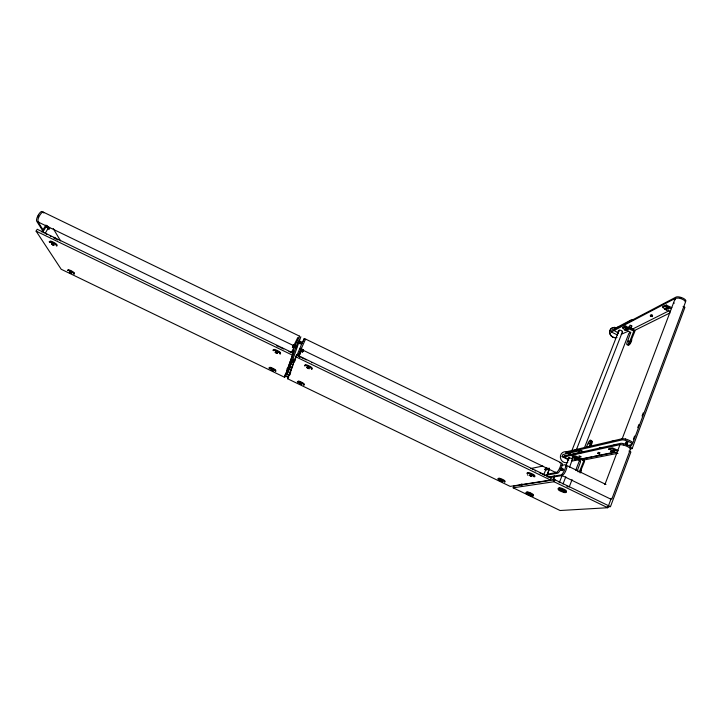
<?xml version="1.0" encoding="UTF-8"?>
<svg xmlns="http://www.w3.org/2000/svg" width="722" height="722" viewBox="0 0 722 722"><rect width="100%" height="100%" fill="white"/><g stroke="black" fill="none" stroke-linecap="round" stroke-linejoin="round"><path stroke-width="1.08" d="M521.302 483.939L521.302 484.363A1.661 1.552 68.5 0 0 521.898 485.491M522.187 484.101L522.322 484.633M38.338 222.105L294.729 346.181L299.585 336.172L43.257 212.097L42.047 212.53A5.586 1.769 -62.5 0 0 38.031 219.226L37.968 221.825L42.995 229.776M611.841 499.037L630.496 449.147L630.189 448.335A5.731 1.263 21.6 0 0 623.239 444.969M632.337 443.389L632.427 442.36A5.713 1.291 21.5 0 0 625.487 438.994M566.797 452.324L566.156 451.828L622.544 438.642L625.478 438.994M299.585 336.172L299.395 336.723M301.426 344.385L304.314 338.465L303.123 341.677M302.374 342.463L296.823 355.549M562.456 470.32C562.673 472.26 564.351 467.062 562.763 469.526M632.725 443.182L685.368 302.419L685.205 301.3A5.469 1.976 18.7 0 0 678.572 298.069L675.566 298.249L611.254 331.967L617.536 335.017M548.801 468.154L547.845 469.86L547.881 469.056M546.13 469.616L546.157 470.175L546.996 468.957M556.788 472.396L558.106 470.924A5.559 1.507 -65.5 0 0 560.949 463.714L560.669 462.549L305.568 339.069L305.361 339.611M54.321 237.881L54.285 237.357L53.627 237.998M276.3 352.995L275.723 352.48L276.607 352.237L276.3 352.995L276.95 353.229L275.723 352.48M275.687 352.625L275.957 352.002M560.344 469.011L560.335 469.814L561.319 467.874A5.559 1.516 -65.5 0 0 561.517 463.082M294.738 346.091L292.266 353.13M292.726 346.398L293.466 344.827M293.628 347.968L294.242 346.641M284.648 377.317L293.204 353.121L37.219 229.262L36.1 231.13L61.189 269.252L284.648 377.317L293.204 353.121M578.277 471.854L577.97 471.791M55.423 238.693L55.359 237.944L54.809 238.576M289.071 375.602L286.941 374.574L289.874 366.216L293.276 359.294L292.581 361.235M291.571 363.058L300.848 336.786L296.002 346.695L286.688 373.59L289.919 367.065M577.239 470.897L580.497 462.017L580.028 461.051M589.323 446.277L590.65 442.523A3.754 1.092 -65 0 0 590.406 440.122A3.754 1.092 -65 0 0 588.06 443.155L586.472 446.945M590.136 446.674L591.462 442.92A3.754 1.092 -65 0 0 590.695 440.817M535.417 471.123L535.273 470.374M287.645 378.761L296.634 354.782L551.391 478.054L550.597 480.076L510.165 486.384L287.645 378.761L296.634 354.782M289.45 374.574L292.103 367.327M290.776 371.947L289.648 375.025L289.874 374.592M294.558 361.695L295.695 358.626M607.13 506.853L610.478 506.645L630.884 452.008L628.952 451.07M629.99 449.039L632.156 448.606L684.925 307.328L683.084 306.426M610.478 506.645L554.803 479.706L513.865 486.05L513.152 487.819L560.082 510.517L607.753 507.728L611.263 498.342M631.416 444.508L630.225 447.667L632.156 448.606M633.384 439.238L634.566 436.07M637.725 427.641L638.907 424.482M642.066 416.043L643.248 412.885M298.321 355.377L305.568 339.069M604.892 484.597L619.927 444.788A5.731 1.263 21.6 0 1 620.297 444.59L623.23 444.96M622.165 438.85L675.133 298.637M301.625 350.648L302.347 349.15A90.512 1.354 -64 0 0 299.242 355.441C298.646 357.255 300.821 355.684 299.612 357.029M299.215 355.72L300.406 352.616M303.177 350.802C303.781 349.502 302.058 352.905 303.556 349.854M548.043 473.858L546.807 476.358M569.243 486.908L572.077 479.625M575.705 470.266L579.351 460.907M584.17 448.497L628.916 333.275L630.92 332.282M562.989 484.038L565.822 476.782M569.468 467.459L572.546 458.894L569.107 457.649L566.292 464.842M576.364 449.788L622.535 331.588M562.212 491.005C559.595 490.003 563.647 492.097 562.212 491.005L562.402 490.509M559.451 482.296L562.267 475.103M571.941 450.447L619.007 330.351M546.202 469.372L546.437 468.849M568.629 459.842L562.095 456.683L562.934 454.553L580.434 450.573L583.99 451.963M611.254 331.967L612.03 329.999L631.317 319.846A1.525 0.505 20.1 0 1 632.941 320.117L633.14 320.216M554.135 478.776L554.857 480.121M513.152 487.819L554.009 481.727L554.803 479.706M545.462 475.572L546.482 475.067M528.739 494.597L528.919 494.146C532.322 495.761 526.87 494.047 530.083 495.121M528.946 494.57L529.127 494.119L530.264 494.669M530.309 475.888L530.508 475.392C533.305 476.827 527.674 474.841 531.293 476.132M530.787 475.798L531.491 475.627M531.058 476.168L531.257 475.672M295.984 348.546L296.841 346.497M292.383 360.269L289.721 365.792M550.372 478.018L550.706 477.188M500.436 480.906L500.626 480.464C504.001 482.07 498.586 480.365 501.772 481.421M500.635 480.87L500.815 480.428L501.952 480.969M579.504 471.412L583.593 461.412L583.114 460.437A83.057 15.27 23 0 0 575.01 456.665L572.041 456.891L572.411 457.225M579.919 472.775L584.405 461.809A1.634 1.507 63.5 0 0 583.547 459.661L581.986 458.921A83.03 15.333 22.9 0 0 580.524 458.226M298.005 342.616L298.755 341.154M289.486 366.117L292.383 360.269M626.488 329.485L625.369 328.709L624.945 329.124M292.518 361.126L292.798 360.468L289.937 366.379M302.852 351.244L303.087 350.748M292.184 367.155L292.771 365.91M299.747 349.069L299.991 348.564L299.738 349.114M546.888 467.946L546.626 469.264L547.357 468.298M289.152 368.256L288.908 368.725L289.468 367.579L287.627 371.469L289.946 366.821M293.448 344.99L292.789 346.307M299.82 356.677L299.594 357.137M291.535 363.193L291.914 362.417M289.648 368.482L290.018 367.715M301.724 350.612L301.255 351.632L301.48 351.199M302.942 351.208L302.473 352.219L303.186 350.721M300.478 384.014C302.247 385.133 298.511 383.328 300.478 384.014L300.099 383.355M48.726 226.834L47.742 227.791L48.194 226.446M290.226 365.142C290.84 363.762 289.549 366.902 290.289 365.061M303.33 350.233L303.574 349.746M303.312 350.36L303.069 350.847M286.941 374.574L288.331 371.758M291.553 351.713L290.65 352.246M293.258 350.567L292.157 352.67M286.887 369.068L287.13 368.572M272.032 370.251C273.846 371.397 270.109 369.592 272.032 370.251L272.248 369.817M289.224 368.049L289.982 366.523M290.054 367.363L288.042 371.613L288.313 371.153M288.908 369.989L289.269 369.249M294.693 345.423L293.953 346.993L294.188 346.569M290.425 365.449L290.767 364.763M296.823 346.524L296.029 348.455M301.173 348.257L300.713 349.078L555.868 472.558M560.57 468.47L561.319 467.874A5.559 1.516 -65.5 0 1 557.51 473.253L546.437 475.184M52.056 244.433C51.298 243.115 54.737 246.283 51.912 244.198M52.471 244.397L52.183 243.738M52.76 244.857L52.327 243.973M613.971 330.432L618.077 332.797M47.111 225.634L46.56 227.277L47.228 226.744M612.545 450.97C617.969 453.452 608.772 448.795 612.31 450.925M48.067 228.567L47.508 228.811L48.248 227.096M630.144 320.559L629.936 320.785A3.339 1.11 20.1 0 0 629.936 321.091M680.088 297.816L681.144 297.816M572.708 459.165L572.059 459.183M38.654 214.858L37.869 216.889M628.348 331.181L621.263 334.295M632.607 329.042L668.897 310.839M625.423 329.674A94.871 32.887 19.2 0 0 630.098 332.057L630.559 332.959L626.985 342.797A3.637 1.02 -63 0 0 627.382 344.701A3.637 1.02 -63 0 0 629.764 341.479L633.943 330.784L670.043 312.888M547.944 474.11L556.788 472.396M550.597 477.441L562.221 475.536L564.099 473.822A5.559 1.552 -65.5 0 0 566.923 466.602L566.21 465.356A5.559 1.552 -65.5 0 0 565.669 465.618M611.372 441.494L614.088 440.88M673.969 302.825L674.077 303.439M576.86 449.526L574.784 450.176M562.095 456.683L579.558 452.811L580.804 453.109M620.297 444.59L564.171 456.918L568.521 459.228M627.508 445.564L631.867 444.635A5.722 1.291 21.6 0 0 629.115 441.792A5.722 1.291 21.6 0 0 622.075 439.897L565.732 452.902L566.373 453.398M530.86 468.506L542.836 466.051M583.286 458.524L591.968 456.755M594.143 456.313L613.691 452.351M579.152 459.643L572.6 460.97L571.445 460.645M582.212 459.021L615.198 452.351M582.654 460.257L616.823 453.479M561.644 465.392L564.965 464.742A5.559 1.543 -65.5 0 1 564.784 469.508A5.559 1.543 -65.5 0 1 560.967 474.932L547.836 477.116M666.677 308.998C668.003 308.294 663.735 307.401 665.431 308.664M652.246 315.631C653.699 315.324 650.17 313.953 650.865 315.117M627.86 328.627C629.521 328.158 624.918 327.165 627.165 328.438M530.381 495.382L528.305 494.326L530.381 495.382A3.935 0.596 23.6 0 1 529.379 494.985M53.049 242.709L53.599 242.926M631.335 326.389C634.078 326.335 628.248 324.07 630.062 325.911M580.813 457.017C582.825 456.809 576.544 454.986 579.829 456.674M529.605 493.063L530.526 493.487M619.034 331.317L618.014 331.236L618.348 331.876M618.447 332.815L617.328 332.815L618.348 333.672M668.139 307.771C671.036 308.348 666.55 305.767 667.417 307.428M577.14 458.226C579.279 458.425 574.026 456.71 576.896 458.136M501.393 479.399L502.178 479.76M605.316 484.281L605.948 484.471L566.617 465.437M627.093 442.595C629.927 443.29 624.891 440.808 626.29 442.234M626.272 444.779C629.07 445.492 624.133 442.992 625.469 444.418M569.297 458.371L568.178 458.172L568.927 458.777M568.656 459.995L567.537 459.788L568.611 460.546M614.052 450.411C617.129 451.277 611.814 448.687 613.529 450.176M666.668 304.982L662.877 306.318L663.166 306.796M70.088 272.113L70.603 272.302M277.185 352.751L275.921 352.146M530.264 493.478L529.578 493.144M625.685 326.813L622.49 327.887L622.815 328.293A94.871 32.887 19.2 0 0 624.765 329.331M616.227 444.553L615.586 444.436L616.218 444.833M598.908 452.676L600.036 452.902L598.24 452.324M276.914 350.973L277.456 351.235M666.343 305.821L662.561 307.148L662.85 307.626A106.991 40.288 17.5 0 0 664.989 308.781M625.983 326.046L625.135 325.911L622.924 327.409M601.182 447.983L599.477 447.577L599.955 448.037M71.108 271.255L71.812 271.707L71.153 271.454M278.358 346.506L279.423 346.993M280.488 347.49L283.683 348.979M632.391 328.943L634.512 330.162A1.552 1.408 52.4 0 1 634.737 331.66L630.55 341.858A3.637 1.029 -62.9 0 1 627.544 344.782M539.704 472.838L540.787 473.352M541.861 473.858L542.944 474.372M289.026 351.497L290.091 352.002M544.018 474.877L545.083 475.392M633.492 330.369L633.943 330.784M610.767 499.128L561.824 475.437A5.559 1.552 -65.5 0 0 562.221 475.527M36.1 231.13L292.248 355.071M295.677 356.731L550.597 480.076M554.009 481.727L607.753 507.728M575.696 458.244L574.586 458.145M43.744 232.809L43.13 231.509A90.764 25.369 -62.2 0 1 46.867 225.49M300.975 357.282L304.152 358.852M45.901 233.865L46.984 234.397M559.036 482.179L560.064 482.693M305.207 359.375L306.263 359.908M50.224 236.013L51.307 236.554M54.556 238.188L55.648 238.738M308.872 366.433L308.384 366.406M614.485 445.131L613.79 445.095M609.133 448.488L612.418 447.848A91.947 18.411 22.4 0 1 618.176 450.492M608.872 449.445L608.466 449.084L612.066 448.768A91.965 18.339 22.4 0 1 617.833 451.412M614.657 329.945L614.368 329.431L676 297.103A5.469 1.976 18.7 0 1 683.003 298.177A5.469 1.976 18.7 0 1 685.358 301.652M564.983 456.232L564.568 455.889L620.776 443.335A5.722 1.273 21.6 0 1 627.815 445.257A5.722 1.273 21.6 0 1 630.577 448.082M527.403 474.841L527.917 475.202M569.514 458.109L569.107 457.649M43.257 212.097L43.618 212.385A5.586 1.769 -62.5 0 1 43.789 212.999M42.706 230.67L36.696 221.212A5.586 1.769 -62.5 0 1 38.456 214.759A5.586 1.769 -62.5 0 1 42.354 211.772M53.247 228.558L60.612 240.913M303.484 384.086A3.375 0.541 25.8 0 0 304.034 383.752L303.141 383.075A3.375 0.541 25.8 0 0 299.431 381.297A3.375 0.541 25.8 0 0 298.303 381.469M305.902 365.576A3.745 0.668 25.8 0 1 306.327 364.827A3.745 0.668 25.8 0 1 310.668 366.776A3.745 0.668 25.8 0 1 311.733 368.193M528.378 473.343A3.836 0.65 23.4 0 1 528.928 472.63A3.836 0.65 23.4 0 1 533.702 474.652A3.836 0.65 23.4 0 1 533.973 475.717M498.306 479.273A3.917 0.596 23.8 0 1 499.218 478.848A3.439 0.532 23.8 0 1 499.606 478.271A3.439 0.532 23.8 0 1 503.875 480.103A3.439 0.532 23.8 0 1 504.236 481.042M591.571 441.304A3.303 0.966 -65 0 1 592.094 442.857A3.303 0.966 -65 0 1 590.343 446.476M631.299 339.322A3.204 0.902 -62.9 0 1 630.793 342.742A3.204 0.902 -62.9 0 1 628.42 344.782M50.332 241.572A3.917 0.641 28.6 0 1 53.699 242.357A3.917 0.641 28.6 0 1 56.686 244.966M68.761 270.452A3.502 0.523 28.1 0 1 69.159 269.902A3.502 0.523 28.1 0 1 73.139 271.905A3.502 0.523 28.1 0 1 74.104 273.142M274.017 349.98A3.745 0.668 26.2 0 1 275.407 349.737A3.745 0.668 26.2 0 1 279.703 351.912A3.745 0.668 26.2 0 1 279.784 352.905M269.929 367.742A3.375 0.541 26.1 0 1 272.799 368.283A3.375 0.541 26.1 0 1 275.533 370.431M559.568 488.406A3.872 0.641 23.1 0 1 560.29 487.819A3.872 0.641 23.1 0 1 564.884 489.697A3.872 0.641 23.1 0 1 565.741 490.933M580.912 469.553A3.339 0.984 -65.5 0 1 580.569 472.838M527.367 492.467A3.466 0.523 23.6 0 1 528.089 492.016A3.466 0.523 23.6 0 1 532.376 493.902A3.466 0.523 23.6 0 1 532.385 494.678M558.855 488.496A3.872 0.641 23.1 0 1 563.187 489.778A3.872 0.641 23.1 0 1 565.777 491.691M580.542 470.257A3.339 0.975 -65.5 0 1 580.208 471.674M579.044 457.54A83.03 15.333 22.9 0 0 575.335 455.835L572.347 456.078L572.726 456.394A99.158 21.019 21.9 0 0 573.403 456.746M580.632 460.952A99.176 20.604 22 0 1 576.49 458.903M575.127 458.217A99.176 20.604 22 0 1 573.115 457.179M617.942 453.578A112.37 25.577 21.1 0 1 613.357 451.304M612.599 450.925A112.37 25.577 21.1 0 1 609.621 449.391M554.577 476.475A90.349 22.111 -65.9 0 1 553.639 478.912M554.171 475.843A90.349 22.373 -65.8 0 1 553.855 476.673L553.061 479.381A1.841 1.706 66.7 0 0 553.729 480.626M558.332 488.586A4.404 0.722 23.1 0 1 563.196 489.687A4.404 0.722 23.1 0 1 565.633 491.917M559.812 490.247A4.404 0.722 23.1 0 1 559.27 488.821A4.404 0.722 23.1 0 1 565.461 491.492A4.404 0.722 23.1 0 1 563.846 491.98M526.726 492.891A3.466 0.523 23.6 0 1 530.011 493.55A3.466 0.523 23.6 0 1 532.574 495.463M566.589 485.996A4.395 0.74 23 0 1 566.932 486.195M567.907 486.908A4.395 0.74 23 0 1 568.034 487.052M526.528 492.927A3.935 0.596 23.6 0 1 527.583 492.566A3.935 0.596 23.6 0 1 532.231 494.588A3.935 0.596 23.6 0 1 532.773 495.644M528.459 494.561A3.935 0.596 23.6 0 1 526.555 492.792A3.935 0.596 23.6 0 1 532.285 495.148A3.935 0.596 23.6 0 1 531.212 495.698M38.88 222.042A5.586 1.769 -62.5 0 1 37.968 221.825M49.899 242.303A3.917 0.641 28.5 0 1 51.136 242.105M51.939 242.439A3.917 0.641 28.5 0 1 55.341 244.352A3.917 0.641 28.5 0 1 56.533 245.66M45.946 225.038A90.764 25.46 -62.2 0 0 43.13 229.542L42.138 231.175A1.868 1.715 -12.8 0 0 41.894 232.051M48.248 227.999A108.995 36.551 -62.4 0 1 45.188 233.377M49.619 242.267A4.449 0.731 28.5 0 1 50.811 241.861A4.449 0.731 28.5 0 1 55.847 244.577A4.449 0.731 28.5 0 1 56.379 245.913M56.09 238.982A4.44 0.749 28.6 0 1 56.533 239.235M57.372 239.74A4.44 0.749 28.6 0 1 57.76 239.993M269.586 368.428A3.375 0.541 26.1 0 1 270.028 368.039A3.375 0.541 26.1 0 1 272.862 369.168M273.629 369.574A3.375 0.541 26.1 0 1 275.244 370.675M269.866 368.798A3.836 0.614 26.1 0 1 269.866 367.877A3.836 0.614 26.1 0 1 274.522 370.007A3.836 0.614 26.1 0 1 275.317 371.298M273.43 350.45A3.745 0.668 26.2 0 1 277.293 351.461A3.745 0.668 26.2 0 1 279.874 353.708M273.376 350.721A4.26 0.758 26.2 0 1 274.459 350.179A4.26 0.758 26.2 0 1 279.396 352.571A4.26 0.758 26.2 0 1 280.001 353.924M276.743 345.883A4.251 0.776 26.2 0 1 277.51 346.154M293.322 348.69A108.679 3.014 -64 0 1 291.354 352.688M293.791 345.576A90.512 2.753 -64.1 0 1 297.834 337.49M67.895 270.425A3.502 0.523 28 0 1 71.523 271.833A3.502 0.523 28 0 1 73.978 273.791M294.657 346.903A90.521 2.319 -64.1 0 1 295.569 345.053M67.471 270.434A3.98 0.596 28 0 1 71.695 271.842A3.98 0.596 28 0 1 73.815 273.981M675.323 299.756A5.469 1.976 18.7 0 1 675.566 298.249M625.748 326.272A79.925 24.088 21 0 1 632.084 329.124M666.397 305.225A88.183 28.727 20 0 1 671.875 307.662M622.147 439.202A5.713 1.291 21.5 0 1 622.544 438.642M619.043 330.532A1.877 0.605 20.5 0 1 620.108 330.162A1.877 0.605 20.5 0 1 622.265 331.127A1.877 0.605 20.5 0 1 621.949 331.84M631.064 339.692A3.204 0.902 -62.9 0 1 630.135 342.418A3.204 0.902 -62.9 0 1 628.474 344.602M625.234 327.237A79.934 23.763 21.1 0 1 632.869 330.703M670.106 311.417A106.991 40.288 17.5 0 1 666.433 309.539M665.837 306.281A88.201 28.375 20.1 0 1 671.252 308.691M591.417 441.043A3.303 0.966 -65 0 1 590.1 445.546M590.082 441.485A3.754 1.092 -65 0 1 590.289 441.223M556.256 472.639A5.559 1.507 -65.5 0 1 555.642 472.116M559.731 462.748A5.559 1.507 -65.5 0 1 560.263 462.477M549.406 469.165A90.358 21.498 -65.8 0 1 547.583 474.02M304.955 365.702A3.745 0.668 25.8 0 1 308.511 366.559A3.745 0.668 25.8 0 1 311.651 368.897M301.426 348.681A90.512 1.444 -64 0 0 299.098 353.401L298.258 355.107A1.796 1.769 15.6 0 0 298.177 356.46M301.886 349.466A108.661 1.561 -64 0 1 300.027 353.266M301.579 348.726A108.67 2.094 -64 0 1 300.009 351.93M304.855 365.955A4.26 0.758 25.8 0 1 306.101 365.494A4.26 0.758 25.8 0 1 311.038 367.877A4.26 0.758 25.8 0 1 311.48 369.159M311.534 362.552A4.251 0.776 25.8 0 1 311.94 362.778M498.541 479.291A3.439 0.523 23.8 0 1 501.447 479.742A3.439 0.523 23.8 0 1 504.371 481.791M501.041 480.708A3.439 0.523 23.8 0 1 500.247 480.329M499.543 479.949A3.439 0.523 23.8 0 1 498.956 479.598M499.218 478.848A3.917 0.596 23.8 0 1 503.839 480.852A3.917 0.596 23.8 0 1 504.507 481.971M499.579 480.067A3.917 0.596 23.8 0 1 498.857 479.652M527.701 473.271A3.845 0.641 23.4 0 1 532.367 474.868A3.845 0.641 23.4 0 1 534.145 476.538M543.702 474.787A108.426 31.633 -65.6 0 1 545.751 469.86M549.514 468.208A90.349 22.084 -65.7 0 1 546.987 474.914M527.349 473.767A4.368 0.731 23.4 0 1 528.811 473.343A4.368 0.731 23.4 0 1 534.145 475.78A4.368 0.731 23.4 0 1 533.594 476.619M532.276 469.426A4.359 0.749 23.4 0 1 532.728 469.616M297.798 381.92A3.375 0.541 25.8 0 1 301.372 382.958A3.375 0.541 25.8 0 1 303.583 384.835M299.54 383.229A3.375 0.541 25.8 0 1 298.872 382.831M297.717 382.128A3.836 0.614 25.8 0 1 298.809 381.794A3.836 0.614 25.8 0 1 303.249 383.942A3.836 0.614 25.8 0 1 303.682 385.016M568.512 453.822A3.366 0.668 22.6 0 1 570.344 453.786M568.9 453.696A3.366 0.668 22.6 0 1 569.802 453.199M567.772 462.414A5.605 5.189 63.2 0 1 560.416 457.739A5.605 5.189 63.2 0 1 566.201 451.791M579.306 451.051A3.475 0.713 22.4 0 1 579.261 450.835L579.441 450.708A3.475 0.713 22.4 0 1 581.093 450.925M581.905 451.178A3.475 0.713 22.4 0 1 582.744 451.503M579.143 451.467A3.484 0.704 22.4 0 1 579.279 451.124M288.61 377.272A5.541 5.487 6.9 0 1 285.046 374.989M288.638 377.209A5.541 5.487 6.9 0 1 285.064 374.917M618.411 327.526A3.231 1.047 20.5 0 1 620.171 326.669M616.723 337.454A5.334 4.846 51.3 0 1 609.576 332.31A5.334 4.846 51.3 0 1 616.38 327.95M616.886 337.373A5.334 4.855 51.3 0 1 609.738 332.228A5.334 4.855 51.3 0 1 616.534 327.869M630.144 320.559A3.339 1.11 20.1 0 1 630.55 320.424M629.783 321.48A3.339 1.11 20.2 0 1 630.405 320.812M618.086 327.553A3.231 1.047 20.5 0 1 618.33 327.066M562.257 468.334L561.274 470.266L562.257 468.334M628.997 326.849L631.551 327.824L629.088 326.768M628.357 341.804L628.835 341.037L628.357 341.804M545.913 467.73L544.948 469.589L545.913 467.73M625.414 443.073L627.58 443.967L625.414 443.073M588.836 443.813L589.314 443.055L588.836 443.813M650.287 315.857L652.237 316.597L650.287 315.857M48.744 229.073C49.89 230.119 50.089 225.426 48.744 229.073M300.126 343.862L301.119 341.831L300.126 343.862M578.141 457.577L580.723 458.714L578.141 457.577M292.419 347.327L293.376 345.396L292.419 347.327M299.206 343.356L300.181 341.38L299.206 343.356M626.109 328.826L627.923 329.512L626.109 328.826M624.322 329.737L626.127 330.423L624.322 329.737M307.283 367.751L308.484 368.491L307.283 367.751M666.758 308.077L668.789 308.817L666.758 308.077M664.583 309.187L666.596 309.937L664.583 309.187M575.524 458.605L577.383 459.391L575.614 458.587M573.9 458.939L575.75 459.724L573.9 458.939M610.586 451.331L612.653 452.198L610.586 451.331M275.163 352.219L277.564 353.455L275.163 352.219M500.003 480.635L502.25 481.664L500.003 480.635M270.949 369.799L273.106 370.9L270.949 369.799M529.325 475.257L531.834 476.394L529.325 475.257M597.645 453.199L599.585 454.075L597.645 453.199M306.724 367.489L309.106 368.716L306.724 367.489M51.433 243.919L53.87 245.299L51.433 243.919M299.386 383.553L301.534 384.655L299.386 383.553M560.723 490.446L563.241 491.592L560.723 490.446M69.42 272.284L71.595 273.503L69.42 272.284M70.359 272.717C68.752 272.266 72.516 273.99 70.359 272.717M559.893 490.752A3.872 0.632 23.1 0 0 565.506 492.566A3.872 0.632 23.1 0 0 560.452 489.787A3.872 0.632 23.1 0 0 559.893 490.752M527.033 494.218A3.466 0.523 23.6 0 0 532.439 496.321A3.466 0.523 23.6 0 0 528.766 494.028A3.466 0.523 23.6 0 0 527.033 494.218"/></g></svg>
